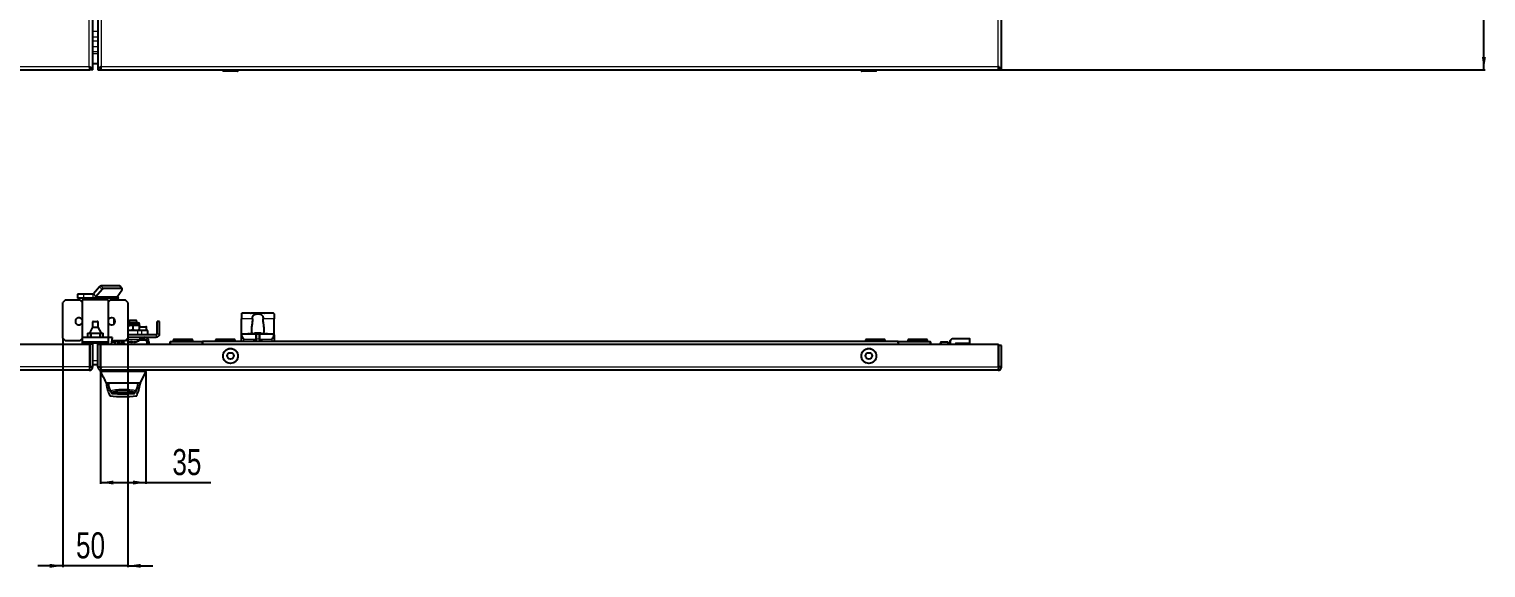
# Model space of a CAD drawing. Header units: millimetres. Extents: x -1275 to 3240, y -1281 to 1219.
# Drawn here: x 2119 to 3240, y -1281 to -867 of the extents above; entities that cross this region are included whole.
import ezdxf

# ---------------------------------------------------------------- set-up
doc = ezdxf.new("R2010")
doc.units = ezdxf.units.MM
doc.layers.add('FORMAT', color=7, linetype='Continuous')
doc.styles.add('SLDTEXTSTYLE0', font='TXT', dxfattribs={"width": 0.75})
doc.dimstyles.new('SLDDIMSTYLE0', dxfattribs={"dimtxt": 20, "dimasz": 10, "dimexe": 0, "dimexo": 0.0625, "dimgap": 5, "dimtad": 2, "dimdec": 1, "dimrnd": 1e-09, "dimzin": 12, "dimdsep": 46, "dimtxsty": 'SLDTEXTSTYLE0', "dimsah": 1, "dimcen": 0.09, "dimadec": 0, "dimazin": 3, "dimtfac": 1, "dimtofl": 0, "dimtmove": 0, "dimatfit": 3, "dimfxl": 0, "dimfrac": 2, "dimtolj": 1, "dimtzin": 12, "dimarcsym": 0})
doc.dimstyles.new('SLDDIMSTYLE1', dxfattribs={"dimtxt": 20, "dimasz": 10, "dimexe": 0, "dimexo": 0.0625, "dimgap": 5, "dimtad": 2, "dimdec": 1, "dimrnd": 1e-09, "dimzin": 12, "dimdsep": 46, "dimtxsty": 'SLDTEXTSTYLE0', "dimsah": 1, "dimcen": 0.09, "dimadec": 0, "dimazin": 3, "dimtfac": 1, "dimtmove": 0, "dimatfit": 0, "dimfxl": 0, "dimfrac": 2, "dimtolj": 1, "dimtzin": 12, "dimarcsym": 0})

# ---------------------------------------------------------------- blocks, each defined once
blk = doc.blocks.new('_D')
at = {"layer": 'FORMAT'}
for p, q in [((2865, 456.3), (3239.3, 456.3)), ((3238.3, -898.7), (3238.3, 456.3)), ((2865, -898.7), (3239.3, -898.7))]:
    blk.add_line(p, q, dxfattribs=at)
for points in [[(3238.3, 456.3), (3236.8, 446.3), (3239.9, 446.3)], [(3238.3, -898.7), (3239.9, -888.7), (3236.8, -888.7)]]:
    blk.add_solid(points, dxfattribs=at)
at = {"layer": 'FORMAT', "insert": (3212.5, -250.8), "char_height": 20, "attachment_point": 1, "rotation": 90, "style": 'SLDTEXTSTYLE0'}
blk.add_mtext('1355', dxfattribs=at)
blk = doc.blocks.new('_D_12')
at = {"layer": 'FORMAT'}
for p, q in [((2145.3, -1104.9), (2145.3, -1280.7)), ((2195.3, -1104.9), (2195.3, -1280.7)), ((2145.3, -1279.7), (2126, -1279.7)), ((2195.3, -1279.7), (2145.3, -1279.7)), ((2195.3, -1279.7), (2214.5, -1279.7))]:
    blk.add_line(p, q, dxfattribs=at)
for points in [[(2145.3, -1279.7), (2135.3, -1278.2), (2135.3, -1281.3)], [(2195.3, -1279.7), (2205.3, -1281.3), (2205.3, -1278.2)]]:
    blk.add_solid(points, dxfattribs=at)
at = {"layer": 'FORMAT', "insert": (2155.5, -1254), "char_height": 20, "attachment_point": 1, "style": 'SLDTEXTSTYLE0'}
blk.add_mtext('50', dxfattribs=at)
blk = doc.blocks.new('_D_13')
at = {"layer": 'FORMAT'}
for p, q in [((2174.3, -1130.5), (2174.3, -1216.7)), ((2209.3, -1130.5), (2209.3, -1216.7)), ((2174.3, -1215.7), (2209.3, -1215.7)), ((2209.3, -1215.7), (2259.2, -1215.7))]:
    blk.add_line(p, q, dxfattribs=at)
for points in [[(2174.3, -1215.7), (2184.3, -1217.3), (2184.3, -1214.2)], [(2209.3, -1215.7), (2199.3, -1214.2), (2199.3, -1217.3)]]:
    blk.add_solid(points, dxfattribs=at)
at = {"layer": 'FORMAT', "insert": (2229.6, -1190), "char_height": 20, "attachment_point": 1, "style": 'SLDTEXTSTYLE0'}
blk.add_mtext('35', dxfattribs=at)

msp = doc.modelspace()

# ---------------------------------------------------------------- linework, layer by layer
at = {"color": 8, "linetype": 'Continuous', "lineweight": 18}
for p, q in [((2165.68, -896.12), (2165.68, 453.68)), ((2864.68, -896.12), (2864.68, 453.68)), ((2174.88, -298.56), (2174.88, -896.12)), ((2168.28, -868.9), (2172.28, -868.9)), ((2168.28, -873.23), (2172.28, -873.23)), ((2168.28, -876.45), (2172.28, -876.45)), ((2168.28, -880.78), (2172.28, -880.78)), ((2168.28, -884.55), (2172.28, -884.55)), ((1475.88, -896.12), (2165.68, -896.12)), ((2168.28, -885.99), (2172.28, -885.99)), ((2174.88, -896.12), (2864.68, -896.12)), ((2268.53, -899.47), (2277.42, -899.47)), ((2277.42, -899.47), (2280.03, -899.47)), ((2759.53, -899.47), (2771.03, -899.47)), ((2161.56, -1074), (2161.56, -1071)), ((2168.5, -1071), (2168.5, -1074)), ((2168.87, -1070.82), (2170.71, -1072.94)), ((2187.17, -1072.94), (2170.71, -1072.94)), ((2175.47, -1067.44), (2173.63, -1065.32)), ((2176.58, -1066.74), (2174.74, -1064.61)), ((2190.72, -1066.74), (2188.88, -1064.61)), ((2172.28, -1092.38), (2168.27, -1092.38)), ((2195.28, -1094.01), (2204.28, -1094.01)), ((2209.78, -1096.58), (2204.35, -1096.58)), ((2291.19, -1089.98), (2282.78, -1089.98)), ((2307.78, -1089.98), (2299.37, -1089.98)), ((2180.28, -1108.97), (2160.28, -1108.97)), ((2166.28, -1100.88), (2166.28, -1104.38)), ((2174.28, -1100.88), (2174.28, -1104.38)), ((2182.9, -1107.48), (2185.58, -1107.48)), ((2187.58, -1107.58), (2185.58, -1107.58)), ((2187.58, -1107.48), (2188.36, -1107.48)), ((2188.78, -1109.48), (2188.78, -1107.88)), ((2192.88, -1108.63), (2189.68, -1108.63)), ((2193.78, -1106.38), (2194.47, -1106.38)), ((2204.22, -1106.18), (2193.98, -1106.18)), ((2204.31, -1105.98), (2194.18, -1105.98)), ((2202.97, -1101.98), (2202.97, -1098.98)), ((2204.1, -1106.38), (2208.28, -1106.38)), ((2204.68, -1106.18), (2204.22, -1106.18)), ((2204.78, -1105.98), (2204.31, -1105.98)), ((2206.05, -1101.98), (2206.05, -1098.98)), ((2207.98, -1105.98), (2207.98, -1103.98)), ((2209.78, -1107.88), (2209.78, -1109.48)), ((2210.22, -1107.58), (2211.58, -1107.58)), ((2210.51, -1101.98), (2210.51, -1098.98)), ((2217.18, -1101.98), (2217.18, -1103.98)), ((2217.78, -1101.38), (2219.78, -1101.38)), ((2228.08, -1107.78), (2227.78, -1107.78)), ((2228.08, -1107.48), (2228.08, -1107.78)), ((2252.48, -1107.78), (2228.08, -1107.78)), ((2228.08, -1107.78), (2228.08, -1109.48)), ((2233.87, -1107.28), (2233.87, -1107.48)), ((2252.48, -1107.48), (2252.48, -1107.78)), ((2252.48, -1109.48), (2252.48, -1107.78)), ((2252.78, -1107.78), (2252.48, -1107.78)), ((2284.28, -1105.48), (2284.28, -1107.48)), ((2284.28, -1105.48), (2293.78, -1105.48)), ((2291.89, -1101.38), (2291.89, -1101.48)), ((2293.42, -1105.99), (2293.56, -1106.47)), ((2293.78, -1105.48), (2293.78, -1101.48)), ((2293.78, -1105.48), (2294.28, -1105.48)), ((2293.78, -1105.51), (2293.78, -1105.48)), ((2293.78, -1105.51), (2294.28, -1105.51)), ((2296.28, -1105.48), (2294.28, -1105.48)), ((2296.28, -1105.48), (2296.78, -1105.48)), ((2296.28, -1105.51), (2296.78, -1105.51)), ((2296.78, -1101.48), (2296.78, -1105.48)), ((2296.78, -1105.48), (2296.78, -1105.51)), ((2296.78, -1105.48), (2306.28, -1105.48)), ((2297.01, -1106.47), (2297.14, -1105.99)), ((2306.28, -1107.48), (2306.28, -1105.48)), ((2788.08, -1107.78), (2787.78, -1107.78)), ((2788.08, -1107.78), (2788.08, -1107.48)), ((2788.08, -1107.78), (2788.08, -1109.48)), ((2812.48, -1107.78), (2788.08, -1107.78)), ((2796.91, -1107.28), (2796.91, -1107.48)), ((2812.48, -1107.48), (2812.48, -1107.78)), ((2812.48, -1109.48), (2812.48, -1107.78)), ((2812.78, -1107.78), (2812.48, -1107.78)), ((2820.88, -1107.98), (2820.88, -1109.48)), ((2829.36, -1105.18), (2827.98, -1106.56)), ((2827.98, -1106.56), (2827.98, -1109.48)), ((2842.58, -1105.18), (2829.36, -1105.18)), ((2831.58, -1109.48), (2831.58, -1109.18)), ((2831.78, -1109.18), (2831.58, -1109.18)), ((2831.98, -1109.18), (2831.78, -1109.18)), ((2831.98, -1108.98), (2831.98, -1108.78)), ((2831.98, -1108.78), (2842.58, -1108.78)), ((2831.98, -1108.98), (2831.98, -1109.18)), ((2842.58, -1109.18), (2831.98, -1109.18)), ((2831.98, -1109.18), (2831.98, -1109.48)), ((2842.58, -1105.18), (2842.58, -1104.98)), ((2842.58, -1108.78), (2842.58, -1105.18)), ((2842.78, -1105.18), (2842.58, -1105.18)), ((2842.78, -1108.78), (2842.58, -1108.78)), ((2842.58, -1108.98), (2842.58, -1108.78)), ((2842.58, -1108.98), (2842.58, -1109.18)), ((2842.78, -1109.18), (2842.58, -1109.18)), ((2842.58, -1109.48), (2842.58, -1109.18)), ((2165.98, -1126.88), (1475.58, -1126.88)), ((2166.28, -1122.12), (2165.98, -1122.12)), ((2172.28, -1122.12), (2168.28, -1122.12)), ((2174.58, -1126.88), (2864.98, -1126.88)), ((2179.78, -1130.48), (2179.78, -1129.48)), ((2203.78, -1130.48), (2203.78, -1129.48))]:
    msp.add_line(p, q, dxfattribs=at)
at = {"color": 7, "linetype": 'Continuous', "lineweight": 25}
for p, q in [((2168.28, -898.72), (2168.28, 456.28)), ((2172.28, 456.28), (2172.28, -898.72)), ((2867.28, -898.72), (2867.28, 456.28)), ((2168.28, -893.72), (2172.28, -893.72)), ((1475.58, -898.72), (2165.98, -898.72)), ((2165.98, -897), (2165.98, -898.72)), ((2168.28, -898.72), (2166.28, -898.72)), ((2172.28, -898.72), (2174.28, -898.72)), ((2174.58, -898.72), (2174.58, -897.01)), ((2174.58, -898.72), (2864.98, -898.72)), ((2268.53, -898.72), (2268.53, -899.47)), ((2277.29, -899.72), (2268.78, -899.72)), ((2279.78, -899.72), (2277.29, -899.72)), ((2280.03, -899.47), (2280.03, -898.72)), ((2759.53, -898.72), (2759.53, -899.47)), ((2770.78, -899.72), (2759.78, -899.72)), ((2771.03, -899.47), (2771.03, -898.72)), ((2864.98, -896.72), (2864.98, -898.72)), ((2867.28, -898.72), (2865.28, -898.72)), ((2147.28, -1075.38), (2145.28, -1077.38)), ((2147.28, -1075.38), (2158.53, -1075.38)), ((2156.56, -1071), (2156.56, -1074)), ((2161.56, -1071), (2156.56, -1071)), ((2161.56, -1074), (2156.56, -1074)), ((2160.28, -1077.13), (2158.53, -1075.38)), ((2180.28, -1075.38), (2160.28, -1075.38)), ((2160.28, -1075.38), (2160.28, -1104.38)), ((2168.5, -1071), (2161.56, -1071)), ((2168.5, -1074), (2161.56, -1074)), ((2185.03, -1074), (2168.5, -1074)), ((2173.63, -1065.32), (2168.87, -1070.82)), ((2175.47, -1067.44), (2170.71, -1072.94)), ((2188.88, -1064.61), (2174.74, -1064.61)), ((2190.72, -1066.74), (2176.58, -1066.74)), ((2182.03, -1075.38), (2180.28, -1077.13)), ((2180.28, -1075.38), (2180.28, -1104.38)), ((2182.03, -1075.38), (2193.28, -1075.38)), ((2187.78, -1074.3), (2184.78, -1074.3)), ((2184.78, -1075.38), (2184.78, -1074.3)), ((2187.17, -1072.94), (2190.75, -1067.82)), ((2187.78, -1075.38), (2187.78, -1074.3)), ((2191, -1066.84), (2189.17, -1064.72)), ((2195.28, -1077.38), (2193.28, -1075.38)), ((2145.28, -1104.88), (2145.28, -1077.38)), ((2195.28, -1077.38), (2195.28, -1104.88)), ((2282.78, -1086.15), (2282.78, -1089.98)), ((2289.8, -1085.59), (2284.28, -1085.59)), ((2290.69, -1085.54), (2290.17, -1085.54)), ((2299.88, -1085.48), (2290.69, -1085.48)), ((2300.4, -1085.54), (2299.88, -1085.53)), ((2306.28, -1085.59), (2300.76, -1085.59)), ((2307.78, -1086.15), (2307.78, -1089.98)), ((2168.27, -1096.38), (2165.78, -1100.88)), ((2168.27, -1092.38), (2168.27, -1096.38)), ((2168.27, -1096.38), (2172.28, -1096.38)), ((2168.77, -1091.88), (2171.78, -1091.88)), ((2172.28, -1092.38), (2172.28, -1096.38)), ((2172.28, -1096.38), (2174.78, -1100.88)), ((2184.78, -1090.63), (2184.78, -1089.99)), ((2184.78, -1090.63), (2185.23, -1090.63)), ((2184.78, -1093.77), (2184.78, -1090.63)), ((2195.31, -1092.98), (2195.28, -1092.98)), ((2195.28, -1094.98), (2196.88, -1094.98)), ((2195.31, -1092.98), (2203.25, -1092.98)), ((2196.78, -1090.98), (2196.28, -1091.48)), ((2196.28, -1091.48), (2196.28, -1092.98)), ((2202.02, -1091.48), (2196.28, -1091.48)), ((2196.78, -1090.98), (2201.57, -1090.98)), ((2199.42, -1095.43), (2196.88, -1094.98)), ((2201.88, -1094.98), (2196.88, -1094.98)), ((2199.42, -1098.53), (2199.42, -1095.43)), ((2201.57, -1090.98), (2201.78, -1090.98)), ((2202.28, -1091.48), (2201.78, -1090.98)), ((2204.35, -1095.43), (2201.88, -1094.98)), ((2204.28, -1094.98), (2201.88, -1094.98)), ((2202.28, -1091.48), (2202.02, -1091.48)), ((2202.28, -1092.98), (2202.28, -1091.48)), ((2204.28, -1094.98), (2204.28, -1094.01)), ((2204.28, -1094.98), (2204.28, -1094.98)), ((2204.34, -1095.02), (2204.28, -1094.98)), ((2204.35, -1098.53), (2204.35, -1095.43)), ((2204.35, -1095.98), (2209.18, -1095.98)), ((2204.68, -1095.98), (2204.68, -1095.43)), ((2209.78, -1098.98), (2209.78, -1096.58)), ((2217.78, -1101.38), (2217.78, -1091.98)), ((2219.78, -1091.98), (2217.78, -1091.98)), ((2219.78, -1101.38), (2219.78, -1091.98)), ((2282.78, -1101.48), (2282.78, -1089.98)), ((2290.43, -1097.27), (2290.43, -1099.85)), ((2300.13, -1099.85), (2300.13, -1097.27)), ((2307.78, -1101.48), (2307.78, -1089.98)), ((2145.28, -1104.88), (2147.28, -1106.88)), ((2158.53, -1106.88), (2147.28, -1106.88)), ((2158.53, -1106.88), (2160.28, -1105.13)), ((2180.28, -1104.38), (2160.28, -1104.38)), ((2160.28, -1104.38), (2160.28, -1107.88)), ((2180.28, -1107.88), (2160.28, -1107.88)), ((2160.28, -1107.88), (2160.28, -1108.97)), ((2160.28, -1108.97), (2160.28, -1109.48)), ((2164.28, -1100.88), (2164.28, -1104.38)), ((2164.28, -1100.88), (2165.78, -1100.88)), ((2165.78, -1100.88), (2174.78, -1100.88)), ((2166.78, -1100.88), (2166.78, -1104.38)), ((2173.78, -1100.88), (2173.78, -1104.38)), ((2174.78, -1100.88), (2176.28, -1100.88)), ((2176.28, -1104.38), (2176.28, -1100.88)), ((2180.28, -1103.98), (2182.91, -1103.98)), ((2180.28, -1104.38), (2180.28, -1107.88)), ((2180.28, -1107.88), (2180.28, -1108.97)), ((2180.28, -1108.97), (2180.28, -1109.48)), ((2183.34, -1104.42), (2182.61, -1109.48)), ((2185.58, -1107.88), (2182.84, -1107.88)), ((2183.34, -1104.42), (2182.91, -1103.98)), ((2193.28, -1106.88), (2182.99, -1106.88)), ((2185.65, -1106.88), (2185.58, -1107.58)), ((2185.58, -1109.48), (2185.58, -1107.58)), ((2187.58, -1109.48), (2187.58, -1107.58)), ((2188.28, -1107.88), (2187.58, -1107.88)), ((2188.28, -1107.88), (2188.28, -1109.48)), ((2192.88, -1108.43), (2189.68, -1108.43)), ((2189.68, -1108.43), (2189.68, -1109.48)), ((2189.68, -1109.18), (2192.88, -1109.18)), ((2192.88, -1109.48), (2192.88, -1108.43)), ((2193.28, -1106.88), (2195.28, -1104.88)), ((2202.97, -1098.98), (2195.28, -1098.98)), ((2195.28, -1101.98), (2217.18, -1101.98)), ((2195.28, -1103.98), (2217.18, -1103.98)), ((2199.42, -1098.53), (2196.88, -1098.98)), ((2197.92, -1107.83), (2197.92, -1107.88)), ((2198.22, -1107.43), (2198.22, -1107.87)), ((2198.22, -1107.88), (2198.22, -1107.43)), ((2198.39, -1107.87), (2198.22, -1107.84)), ((2198.39, -1107.42), (2198.39, -1107.87)), ((2198.43, -1107.88), (2198.43, -1107.42)), ((2199.19, -1107.8), (2199.19, -1107.88)), ((2199.22, -1107.81), (2199.22, -1107.87)), ((2199.28, -1107.85), (2199.22, -1107.87)), ((2200.13, -1107.88), (2200.13, -1107.56)), ((2200.34, -1107.88), (2200.34, -1107.84)), ((2200.63, -1107.78), (2200.63, -1107.88)), ((2200.66, -1107.77), (2200.66, -1107.87)), ((2204.35, -1098.53), (2201.88, -1098.98)), ((2206.05, -1098.98), (2202.97, -1098.98)), ((2204.28, -1098.98), (2204.28, -1098.98)), ((2208.28, -1105.88), (2204.74, -1105.88)), ((2204.78, -1105.98), (2204.78, -1103.98)), ((2210.51, -1098.98), (2206.05, -1098.98)), ((2210.28, -1109.48), (2210.28, -1107.88)), ((2210.78, -1098.98), (2210.51, -1098.98)), ((2210.78, -1101.98), (2210.78, -1098.98)), ((2211.58, -1107.58), (2211.58, -1109.48)), ((2227.78, -1109.48), (2227.78, -1107.78)), ((2228.08, -1107.48), (2252.48, -1107.48)), ((2230.78, -1105.48), (2230.28, -1105.98)), ((2230.28, -1105.98), (2230.28, -1107.48)), ((2245.28, -1105.98), (2230.28, -1105.98)), ((2230.78, -1105.48), (2244.78, -1105.48)), ((2232.64, -1107.28), (2232.64, -1107.48)), ((2236.45, -1107.28), (2236.45, -1107.48)), ((2236.45, -1107.28), (2237.24, -1107.28)), ((2237.24, -1107.28), (2237.24, -1107.48)), ((2237.24, -1107.28), (2239.12, -1107.28)), ((2238.58, -1107.28), (2238.58, -1107.26)), ((2239.12, -1107.28), (2239.12, -1107.48)), ((2239.12, -1107.28), (2240.17, -1107.28)), ((2240.17, -1107.28), (2240.17, -1107.48)), ((2240.17, -1107.28), (2241.57, -1107.28)), ((2241.74, -1107.26), (2241.74, -1107.48)), ((2241.83, -1107.28), (2241.83, -1107.48)), ((2241.83, -1107.28), (2243.18, -1107.28)), ((2243.18, -1107.28), (2243.18, -1107.48)), ((2243.18, -1107.28), (2245.17, -1107.28)), ((2245.28, -1105.98), (2244.78, -1105.48)), ((2245.17, -1107.28), (2245.17, -1107.48)), ((2245.17, -1107.28), (2248.13, -1107.28)), ((2245.28, -1107.28), (2245.28, -1105.98)), ((2248.13, -1107.28), (2248.13, -1107.48)), ((2787.78, -1107.48), (2252.78, -1107.48)), ((2252.78, -1107.48), (2252.78, -1107.78)), ((2252.78, -1107.78), (2252.78, -1108.43)), ((2252.78, -1108.43), (2252.78, -1109.48)), ((2263.28, -1105.48), (2262.78, -1105.98)), ((2262.78, -1105.98), (2262.78, -1107.48)), ((2277.78, -1105.98), (2262.78, -1105.98)), ((2263.28, -1105.48), (2277.28, -1105.48)), ((2277.78, -1105.98), (2277.28, -1105.48)), ((2277.78, -1107.48), (2277.78, -1105.98)), ((2282.78, -1102.36), (2282.78, -1101.48)), ((2282.78, -1101.48), (2296.28, -1101.48)), ((2282.78, -1107.48), (2282.78, -1102.36)), ((2287.66, -1101.38), (2287.66, -1101.48)), ((2287.8, -1101.38), (2287.8, -1101.48)), ((2287.92, -1101.38), (2287.92, -1101.48)), ((2288.73, -1101.38), (2287.92, -1101.38)), ((2288.73, -1101.38), (2288.73, -1101.48)), ((2288.88, -1101.38), (2288.88, -1101.48)), ((2289, -1101.38), (2289, -1101.48)), ((2289.34, -1101.38), (2289.34, -1101.48)), ((2289.52, -1101.38), (2289.52, -1101.48)), ((2290.05, -1101.38), (2290.05, -1101.48)), ((2290.53, -1101.38), (2290.53, -1101.48)), ((2290.7, -1101.38), (2290.7, -1101.48)), ((2291.16, -1101.38), (2291.16, -1101.48)), ((2291.3, -1101.38), (2291.3, -1101.48)), ((2291.42, -1101.38), (2291.42, -1101.48)), ((2291.73, -1101.38), (2291.73, -1101.48)), ((2293.01, -1101.38), (2291.89, -1101.38)), ((2293.01, -1101.38), (2293.01, -1101.48)), ((2293.15, -1101.38), (2293.15, -1101.48)), ((2293.34, -1101.38), (2293.34, -1101.48)), ((2293.35, -1101.38), (2293.35, -1101.48)), ((2293.94, -1101.38), (2293.35, -1101.38)), ((2293.94, -1101.38), (2293.94, -1101.48)), ((2294.84, -1101.38), (2294.27, -1101.38)), ((2294.28, -1101.48), (2296.28, -1101.48)), ((2294.28, -1105.48), (2294.28, -1101.48)), ((2294.28, -1105.48), (2294.28, -1105.51)), ((2294.56, -1101.15), (2294.53, -1100.92)), ((2294.77, -1101.15), (2294.76, -1100.85)), ((2294.84, -1101.38), (2294.84, -1101.48)), ((2294.85, -1101.38), (2294.85, -1101.48)), ((2294.85, -1101.38), (2295.03, -1101.38)), ((2295.03, -1101.38), (2295.03, -1101.48)), ((2295.03, -1101.38), (2295.03, -1101.38)), ((2295.05, -1101.38), (2295.05, -1101.48)), ((2295.2, -1101.38), (2295.2, -1101.48)), ((2296, -1101.38), (2295.2, -1101.38)), ((2296, -1101.38), (2296, -1101.48)), ((2296.14, -1101.38), (2296.14, -1101.48)), ((2296.23, -1100.88), (2296.23, -1100.85)), ((2296.26, -1101.38), (2296.26, -1101.48)), ((2296.26, -1101.41), (2296.55, -1101.41)), ((2296.28, -1101.48), (2296.28, -1105.48)), ((2296.28, -1105.51), (2296.28, -1105.48)), ((2296.69, -1101.38), (2296.69, -1101.48)), ((2296.78, -1100.97), (2296.79, -1100.92)), ((2296.78, -1101.48), (2307.78, -1101.48)), ((2296.82, -1101.38), (2296.82, -1101.48)), ((2297.18, -1101.38), (2297.18, -1101.48)), ((2297.44, -1101.38), (2297.44, -1101.48)), ((2297.56, -1101.38), (2297.56, -1101.48)), ((2297.7, -1101.38), (2297.7, -1101.48)), ((2297.82, -1101.38), (2297.82, -1101.48)), ((2298.25, -1101.38), (2298.25, -1101.48)), ((2298.28, -1101.38), (2298.25, -1101.38)), ((2298.29, -1101.38), (2298.29, -1101.48)), ((2298.32, -1101.38), (2298.32, -1101.48)), ((2298.49, -1101.38), (2298.49, -1101.48)), ((2298.84, -1101.38), (2298.84, -1101.48)), ((2299.33, -1101.38), (2299.33, -1101.48)), ((2299.52, -1101.38), (2299.52, -1101.48)), ((2299.87, -1101.38), (2299.87, -1101.48)), ((2300.02, -1101.38), (2300.02, -1101.48)), ((2301.08, -1101.38), (2300.02, -1101.38)), ((2301.08, -1101.38), (2301.08, -1101.48)), ((2301.39, -1101.38), (2301.39, -1101.48)), ((2301.56, -1101.38), (2301.56, -1101.48)), ((2301.93, -1101.38), (2301.93, -1101.48)), ((2302.69, -1101.38), (2301.93, -1101.38)), ((2302.69, -1101.38), (2302.69, -1101.48)), ((2307.78, -1102.36), (2307.78, -1101.48)), ((2307.78, -1102.36), (2307.78, -1107.48)), ((2763.28, -1105.48), (2762.78, -1105.98)), ((2762.78, -1105.98), (2762.78, -1107.48)), ((2777.78, -1105.98), (2762.78, -1105.98)), ((2763.28, -1105.48), (2777.28, -1105.48)), ((2777.78, -1105.98), (2777.28, -1105.48)), ((2777.78, -1107.48), (2777.78, -1105.98)), ((2787.78, -1107.48), (2787.78, -1107.78)), ((2787.78, -1108.43), (2787.78, -1107.78)), ((2787.78, -1108.43), (2787.78, -1109.48)), ((2788.08, -1107.48), (2812.48, -1107.48)), ((2792.43, -1107.28), (2792.43, -1107.48)), ((2792.43, -1107.28), (2792.78, -1107.28)), ((2792.78, -1107.28), (2792.78, -1107.48)), ((2792.78, -1107.28), (2793.03, -1107.28)), ((2793.03, -1107.28), (2793.03, -1107.48)), ((2793.03, -1107.28), (2793.14, -1107.28)), ((2793.14, -1107.28), (2793.14, -1107.48)), ((2794.17, -1107.28), (2794.17, -1107.48)), ((2794.17, -1107.28), (2794.82, -1107.28)), ((2794.84, -1107.28), (2794.84, -1107.48)), ((2794.84, -1107.28), (2795.18, -1107.28)), ((2795.18, -1107.28), (2795.18, -1107.48)), ((2795.78, -1105.48), (2795.28, -1105.98)), ((2795.28, -1105.98), (2795.28, -1107.28)), ((2810.28, -1105.98), (2795.28, -1105.98)), ((2795.78, -1105.48), (2809.78, -1105.48)), ((2798.49, -1107.48), (2798.49, -1107.26)), ((2798.63, -1107.28), (2799.41, -1107.28)), ((2799.41, -1107.28), (2799.41, -1107.48)), ((2799.41, -1107.28), (2800.2, -1107.28)), ((2800.2, -1107.28), (2800.2, -1107.48)), ((2800.2, -1107.28), (2800.69, -1107.28)), ((2800.69, -1107.28), (2800.69, -1107.48)), ((2800.69, -1107.28), (2802.08, -1107.28)), ((2801.72, -1107.26), (2801.72, -1107.28)), ((2802.08, -1107.28), (2802.08, -1107.48)), ((2802.08, -1107.28), (2803.13, -1107.28)), ((2803.13, -1107.28), (2803.13, -1107.48)), ((2804.17, -1107.28), (2804.17, -1107.48)), ((2804.17, -1107.28), (2806.14, -1107.28)), ((2806.14, -1107.28), (2806.14, -1107.48)), ((2806.14, -1107.28), (2808.13, -1107.28)), ((2808.13, -1107.28), (2808.13, -1107.48)), ((2810.28, -1105.98), (2809.78, -1105.48)), ((2810.28, -1107.48), (2810.28, -1105.98)), ((2812.78, -1107.78), (2812.78, -1109.48)), ((2820.28, -1109.48), (2820.28, -1108.58)), ((2826.28, -1107.98), (2820.88, -1107.98)), ((2826.28, -1109.48), (2826.28, -1107.98)), ((2827.78, -1106.48), (2829.28, -1104.98)), ((2827.98, -1106.56), (2827.78, -1106.48)), ((2827.78, -1109.48), (2827.78, -1106.48)), ((2829.36, -1105.18), (2829.28, -1104.98)), ((2829.28, -1104.98), (2842.58, -1104.98)), ((2831.78, -1109.18), (2831.78, -1109.48)), ((2842.58, -1108.98), (2831.98, -1108.98)), ((2842.78, -1105.18), (2842.78, -1108.78)), ((2842.78, -1109.18), (2842.78, -1108.78)), ((2842.78, -1109.18), (2842.78, -1109.48)), ((1475.58, -1109.48), (2165.98, -1109.48)), ((2165.98, -1126.88), (2165.98, -1109.48)), ((2168.28, -1109.48), (2166.28, -1109.48)), ((2166.28, -1126.88), (2166.28, -1109.48)), ((2168.28, -1126.88), (2168.28, -1109.48)), ((2172.28, -1109.48), (2174.28, -1109.48)), ((2172.28, -1126.88), (2172.28, -1109.48)), ((2174.28, -1126.88), (2174.28, -1109.48)), ((2174.58, -1126.88), (2174.58, -1109.48)), ((2174.58, -1109.48), (2864.98, -1109.48)), ((2864.98, -1126.88), (2864.98, -1109.48)), ((2867.28, -1110.48), (2865.28, -1110.48)), ((2865.28, -1126.88), (2865.28, -1110.48)), ((2867.28, -1126.88), (2867.28, -1110.48)), ((2165.68, -1129.48), (1475.88, -1129.48)), ((2166.28, -1125.38), (2165.98, -1125.38)), ((2168.28, -1126.88), (2166.28, -1126.88)), ((2166.28, -1127.06), (2166.28, -1127.48)), ((2172.28, -1125.38), (2168.28, -1125.38)), ((2172.28, -1126.88), (2174.28, -1126.88)), ((2174.28, -1127.48), (2174.28, -1126.88)), ((2174.28, -1130.48), (2174.28, -1129.48)), ((2174.88, -1129.48), (2174.28, -1129.48)), ((2864.68, -1129.48), (2174.88, -1129.48)), ((2203.78, -1130.48), (2179.78, -1130.48)), ((2204.78, -1139.48), (2209.31, -1130.43)), ((2209.28, -1130.48), (2209.28, -1129.48)), ((2867.28, -1126.88), (2865.28, -1126.88)), ((2181.18, -1139.48), (2178.78, -1139.48)), ((2178.82, -1139.48), (2178.82, -1139.69)), ((2202.38, -1139.48), (2181.18, -1139.48)), ((2204.78, -1139.48), (2202.38, -1139.48)), ((2204.74, -1139.69), (2204.74, -1139.48)), ((2185.95, -1146.46), (2186.1, -1146.47)), ((2185.95, -1146.47), (2197.54, -1146.47))]:
    msp.add_line(p, q, dxfattribs=at)
at = {"color": 7, "linetype": 'Continuous', "lineweight": 25, "flags": 128}
for points in [[(2190.75, -1067.82), (2190.89, -1067.6), (2190.99, -1067.39), (2191.05, -1067.2), (2191.07, -1067.04), (2191.05, -1066.91), (2190.98, -1066.81), (2190.87, -1066.76), (2190.72, -1066.74)], [(2200.63, -1107.83), (2200.62, -1107.83), (2200.34, -1107.88)], [(2865.28, -1115.98), (2865.14, -1115.73), (2864.98, -1115.46)], [(2864.98, -1124.5), (2865.14, -1124.23), (2865.28, -1123.98)], [(2182.66, -1146.91), (2182.3, -1146.02), (2182.2, -1145.74)], [(2201.47, -1145.42), (2201.25, -1146.02), (2200.9, -1146.91)]]:
    msp.add_lwpolyline(points, dxfattribs=at)
at = {"color": 8, "linetype": 'Continuous', "lineweight": 18, "flags": 128}
for points in [[(2864.98, -1116.06), (2865.27, -1116.65), (2865.28, -1116.67)], [(2865.28, -1123.3), (2865.27, -1123.32), (2864.98, -1123.91)]]:
    msp.add_lwpolyline(points, dxfattribs=at)
at = {"color": 7, "linetype": 'Continuous', "lineweight": 25}
for centre, radius in [((2274.28, -1118.48), 5.75), ((2274.28, -1118.48), 2.5), ((2765.28, -1118.48), 5.75), ((2765.28, -1118.48), 2.5)]:
    msp.add_circle(centre, radius, dxfattribs=at)
at = {"color": 8, "linetype": 'Continuous', "lineweight": 18}
for centre in [(2274.28, -1118.48), (2765.28, -1118.48)]:
    msp.add_circle(centre, 5.5, dxfattribs=at)
at = {"color": 7, "linetype": 'Continuous', "lineweight": 25}
for centre, radius, start, end in [((2268.78, -899.47), 0.25, 180, 270), ((2279.78, -899.47), 0.25, 270, 0), ((2759.78, -899.47), 0.25, 180, 270), ((2770.78, -899.47), 0.25, 270, 0), ((2168.49, -1070.51), 0.488, 270.87936, 320.24354), ((2168.46, -1071.07), 2.93, 270.87936, 320.24354), ((2175.16, -1066.5), 1.93, 102.48392, 142.40224), ((2177, -1068.62), 1.93, 102.48392, 142.40224), ((2188.92, -1064.96), 0.349, 43.92833, 95.92878), ((2157.78, -1091.88), 2.75, 24.61998, 335.38002), ((2168.77, -1092.38), 0.5, 90, 180), ((2171.78, -1092.38), 0.5, 0, 90), ((2182.78, -1091.88), 2.75, 204.61998, 155.38002), ((2203.25, -1094.01), 1.03, 0, 90), ((2209.18, -1096.58), 0.6, 0, 90), ((2189.18, -1107.58), 1.6, 154.05552, 180), ((2199.28, -1098.98), 9, 233.1301, 260.06184), ((2199.4, -1099.26), 8.7, 247.04384, 262.19579), ((2198.99, -1101.19), 6.77, 243.84337, 260.92447), ((2198.03, -1100.36), 7.07, 264.24699, 275.75301), ((2199.05, -1105.22), 2.78, 231.39719, 252.55931), ((2198.61, -1103.09), 4.83, 261.51445, 261.84337), ((2198.43, -1107.72), 0.261, 216.15143, 217.25209), ((2199.36, -1099.04), 8.89, 263.76729, 264.01043), ((2199.95, -1105.01), 2.97, 239.17887, 255.2323), ((2200.12, -1106.27), 1.79, 219.07445, 243.97081), ((2198.55, -1103.66), 4.26, 278.69652, 279.04651), ((2200.01, -1103.66), 4.26, 260.95349, 261.30348), ((2198.53, -1104.8), 3.19, 285.22643, 309.29893), ((2199.12, -1106.74), 1.52, 311.59883, 339.64636), ((2199.2, -1099.04), 8.89, 275.98957, 276.23271), ((2199, -1100.88), 7.09, 279.44276, 293.2387), ((2199.95, -1103.09), 4.83, 278.15663, 278.48555), ((2199.43, -1099.83), 8.14, 278.72305, 291.64085), ((2199.28, -1098.98), 9, 279.93816, 306.8699), ((2202.11, -1106.03), 1.4, 257.05409, 282.94591), ((2204.53, -1105.98), 0.25, 306.8699, 0), ((2207.98, -1107.58), 3.6, 0, 90), ((2217.18, -1101.38), 0.6, 270, 0), ((2217.18, -1101.38), 2.6, 270, 0), ((2228.08, -1107.78), 0.3, 90, 180), ((2252.48, -1107.78), 0.3, 0, 90), ((2295.28, -1112.48), 6.25, 106.01339, 126.8699), ((2295.28, -1108.78), 8, 100.36105, 108.44483), ((2293.28, -1105.51), 1, 286.01339, 0), ((2294.52, -1104.63), 3.79, 92.89181, 101.41741), ((2295.4, -1103.1), 2.34, 111.72177, 124.60369), ((2294.6, -1108.42), 7.26, 85.75775, 94.24225), ((2294.24, -1101.45), 0.598, 60.52387, 80.98963), ((2295.03, -1108.41), 7.56, 92.05637, 94.65982), ((2294.55, -1105.2), 4.35, 79.33098, 87.2142), ((2298.53, -1101.91), 3.47, 163.53436, 167.76578), ((2296.01, -1105.2), 4.35, 92.7858, 100.66902), ((2295.53, -1108.39), 7.54, 81.91714, 87.9462), ((2296.31, -1101.38), 0.529, 98.37942, 107.95469), ((2296.04, -1104.63), 3.79, 78.58259, 87.10819), ((2297.28, -1105.51), 1, 180, 253.98661), ((2295.21, -1107.2), 6.42, 69.70137, 77.56561), ((2295.28, -1108.78), 8, 70.17456, 79.63895), ((2295.28, -1108.74), 7.96, 71.95242, 79.10923), ((2295.28, -1112.48), 6.25, 53.1301, 73.98661), ((2297.59, -1101.78), 0.629, 75.56061, 104.43939), ((2788.08, -1107.78), 0.3, 90, 180), ((2812.48, -1107.78), 0.3, 0, 90), ((2820.88, -1108.58), 0.6, 90, 180), ((2831.98, -1109.18), 0.2, 90, 180), ((2842.58, -1105.18), 0.2, 0, 90), ((2842.58, -1108.78), 0.2, 270, 0), ((2857.78, -1119.98), 7.5, 343.7398, 16.2602), ((2170.84, -1139.69), 7.98, 358.26695, 359.99994), ((2205.67, -1137.13), 27, 185.96099, 206.16954), ((2191.78, -1139.48), 11.4, 180, 210.87421), ((2191.78, -1139.48), 11.4, 329.05608, 0), ((2177.89, -1137.13), 27, 333.83046, 354.03918), ((2212.72, -1139.69), 7.98, 180, 181.7325), ((2191.78, -1067.69), 82, 262.75342, 277.24658), ((2183.12, -1146.72), 0.5, 203.04365, 263.74905), ((2191.78, -1067.69), 80, 263.74905, 276.25095), ((2200.44, -1146.72), 0.5, 276.25095, 336.95635)]:
    msp.add_arc(centre, radius, start, end, dxfattribs=at)
at = {"color": 8, "linetype": 'Continuous', "lineweight": 18}
for centre, radius, start, end in [((2295.28, -1112.48), 6.75, 106.01339, 132.20545), ((2293.28, -1105.51), 0.5, 286.01339, 0), ((2297.28, -1105.51), 0.5, 180, 253.98661), ((2295.28, -1112.48), 6.75, 47.79455, 73.98661), ((2831.98, -1109.18), 0.4, 90, 180)]:
    msp.add_arc(centre, radius, start, end, dxfattribs=at)
at = {"color": 7, "linetype": 'Continuous', "lineweight": 25}
for points, knots in [([(2166.28, -898.72), (2166.25, -898.34), (2166.21, -897.72), (2165.94, -896.85), (2165.77, -896.36), (2165.68, -896.12)], [0, 0, 0, 0, 0.4375, 0.7156903, 1, 1, 1, 1]), ([(2168.28, -898.72), (2168.25, -898.53), (2168.19, -898.13), (2167.65, -897.5), (2166.78, -896.82), (2166.06, -896.36), (2165.68, -896.12)], [0, 0, 0, 0, 0.2135062, 0.4683221, 0.7232409, 1, 1, 1, 1]), ([(2174.88, -896.12), (2174.59, -896.3), (2173.96, -896.7), (2173.1, -897.33), (2172.42, -898.01), (2172.33, -898.48), (2172.28, -898.72)], [0, 0, 0, 0, 0.2113527, 0.4661677, 0.7210903, 1, 1, 1, 1]), ([(2174.88, -896.12), (2174.74, -896.5), (2174.52, -897.12), (2174.31, -897.98), (2174.29, -898.47), (2174.28, -898.72)], [0, 0, 0, 0, 0.4375, 0.7156903, 1, 1, 1, 1]), ([(2187.41, -1072.86), (2187.45, -1072.92), (2187.74, -1073.33), (2187.76, -1073.85), (2187.78, -1074.3)], [0, 0, 0, 0, 0.1403401, 1, 1, 1, 1]), ([(2284.28, -1085.59), (2284.11, -1085.59), (2283.78, -1085.6), (2283.33, -1085.66), (2282.99, -1085.78), (2282.81, -1085.95), (2282.79, -1086.09), (2282.78, -1086.15)], [0, 0, 0, 0, 0.2129003, 0.4257071, 0.6406126, 0.8533821, 1, 1, 1, 1]), ([(2289.8, -1085.59), (2289.9, -1085.57), (2290.03, -1085.56), (2290.14, -1085.54), (2290.17, -1085.54)], [0, 0, 0, 0, 0.7894027, 1, 1, 1, 1]), ([(2291.19, -1089.98), (2291.21, -1089.57), (2291.25, -1088.74), (2291.61, -1087.64), (2292.26, -1086.84), (2293.19, -1086.35), (2294.34, -1086.1), (2295.67, -1086.06), (2297.01, -1086.23), (2298.14, -1086.7), (2298.87, -1087.5), (2299.25, -1088.53), (2299.37, -1089.39), (2299.37, -1089.88), (2299.37, -1089.98)], [0, 0, 0, 0, 0.0885051, 0.1771377, 0.2628581, 0.3446937, 0.4304853, 0.5251934, 0.6256454, 0.7239113, 0.8124944, 0.894483, 0.9789968, 1, 1, 1, 1]), ([(2300.4, -1085.54), (2300.41, -1085.54), (2300.52, -1085.56), (2300.65, -1085.57), (2300.76, -1085.59)], [0, 0, 0, 0, 0.1619735, 1, 1, 1, 1]), ([(2307.78, -1086.15), (2307.77, -1086.07), (2307.74, -1085.91), (2307.5, -1085.74), (2307.14, -1085.64), (2306.71, -1085.59), (2306.41, -1085.59), (2306.28, -1085.59)], [0, 0, 0, 0, 0.2056827, 0.4113459, 0.6186494, 0.8323389, 1, 1, 1, 1]), ([(2196.88, -1094.98), (2196.82, -1094.98), (2196.28, -1094.98), (2195.75, -1095.13), (2195.28, -1095.25)], [0, 0, 0, 0, 0.1108998, 1, 1, 1, 1]), ([(2201.88, -1094.98), (2201.82, -1094.98), (2200.99, -1094.99), (2200.18, -1095.22), (2199.42, -1095.43)], [0, 0, 0, 0, 0.07020058, 1, 1, 1, 1]), ([(2204.28, -1094.98), (2204.28, -1094.99), (2204.31, -1095.01), (2204.33, -1095.25), (2204.35, -1095.43)], [0, 0, 0, 0, 0.2686336, 1, 1, 1, 1]), ([(2204.68, -1095.43), (2204.64, -1095.36), (2204.53, -1095.16), (2204.42, -1095.11), (2204.34, -1095.08)], [0, 0, 0, 0, 0.3559578, 1, 1, 1, 1]), ([(2291.19, -1089.98), (2291.14, -1090.98), (2291.03, -1093.12), (2290.51, -1095.56), (2290.45, -1096.87), (2290.43, -1097.27)], [0, 0, 0, 0, 0.3788234, 0.8122279, 1, 1, 1, 1]), ([(2300.13, -1097.27), (2300.05, -1096.36), (2299.87, -1094.5), (2299.41, -1091.9), (2299.38, -1090.37), (2299.37, -1089.98)], [0, 0, 0, 0, 0.4176682, 0.852903, 1, 1, 1, 1]), ([(2188.28, -1107.88), (2188.3, -1107.61), (2188.32, -1107.24), (2188.53, -1106.96), (2188.59, -1106.88)], [0, 0, 0, 0, 0.7344216, 1, 1, 1, 1]), ([(2196.88, -1098.98), (2196.82, -1098.98), (2196.28, -1098.98), (2195.75, -1098.84), (2195.28, -1098.71)], [0, 0, 0, 0, 0.1108998, 1, 1, 1, 1]), ([(2201.88, -1098.98), (2201.82, -1098.98), (2200.99, -1098.97), (2200.18, -1098.75), (2199.42, -1098.53)], [0, 0, 0, 0, 0.0702006, 1, 1, 1, 1]), ([(2204.28, -1098.98), (2204.28, -1098.97), (2204.31, -1098.95), (2204.33, -1098.71), (2204.35, -1098.53)], [0, 0, 0, 0, 0.2686336, 1, 1, 1, 1]), ([(2232.64, -1107.28), (2232.82, -1107.28), (2233.16, -1107.28), (2233.65, -1107.28), (2233.87, -1107.28)], [0, 0, 0, 0, 0.5367999, 1, 1, 1, 1]), ([(2233.87, -1107.28), (2234.25, -1107.28), (2234.94, -1107.28), (2235.8, -1107.28), (2236.25, -1107.28), (2236.27, -1107.28)], [0, 0, 0, 0, 0.5224374, 0.9756494, 1, 1, 1, 1]), ([(2282.78, -1102.36), (2282.8, -1102.53), (2282.86, -1102.95), (2283.33, -1103.9), (2283.86, -1104.79), (2284.21, -1105.36), (2284.28, -1105.48), (2284.28, -1105.48)], [0, 0, 0, 0, 0.1941403, 0.4852754, 0.8987792, 0.9967692, 1, 1, 1, 1]), ([(2287.8, -1101.38), (2287.78, -1101.38), (2287.74, -1101.38), (2287.69, -1101.38), (2287.66, -1101.38), (2287.66, -1101.38), (2287.66, -1101.38)], [0, 0, 0, 0, 0.2808356, 0.55925, 0.7791823, 1, 1, 1, 1]), ([(2287.92, -1101.38), (2287.92, -1101.38), (2287.92, -1101.38), (2287.89, -1101.38), (2287.85, -1101.38), (2287.82, -1101.38), (2287.8, -1101.38)], [0, 0, 0, 0, 0.2808879, 0.5594825, 0.7792702, 1, 1, 1, 1]), ([(2288.88, -1101.38), (2288.87, -1101.38), (2288.83, -1101.38), (2288.78, -1101.38), (2288.75, -1101.38), (2288.73, -1101.38)], [0, 0, 0, 0, 0.2806376, 0.5608768, 1, 1, 1, 1]), ([(2289, -1101.38), (2289, -1101.38), (2289, -1101.38), (2288.97, -1101.38), (2288.93, -1101.38), (2288.9, -1101.38), (2288.88, -1101.38)], [0, 0, 0, 0, 0.280941, 0.5591137, 0.7790892, 1, 1, 1, 1]), ([(2289.52, -1101.38), (2289.46, -1101.38), (2289.35, -1101.38), (2289.34, -1101.38), (2289.34, -1101.38)], [0, 0, 0, 0, 0.5593117, 1, 1, 1, 1]), ([(2290.05, -1101.38), (2290, -1101.38), (2289.88, -1101.38), (2289.68, -1101.38), (2289.58, -1101.38), (2289.52, -1101.38)], [0, 0, 0, 0, 0.280496, 0.560765, 1, 1, 1, 1]), ([(2290.53, -1101.38), (2290.46, -1101.38), (2290.34, -1101.38), (2290.14, -1101.38), (2290.05, -1101.38)], [0, 0, 0, 0, 0.560137, 1, 1, 1, 1]), ([(2290.43, -1099.85), (2290.47, -1100.12), (2290.56, -1100.67), (2291.35, -1101.12), (2292.34, -1101.33), (2293.12, -1101.37), (2293.4, -1101.38)], [0, 0, 0, 0, 0.28915725, 0.57941109, 0.84753259, 1, 1, 1, 1]), ([(2290.7, -1101.38), (2290.7, -1101.38), (2290.68, -1101.38), (2290.58, -1101.38), (2290.53, -1101.38)], [0, 0, 0, 0, 0.5599138, 1, 1, 1, 1]), ([(2291.3, -1101.38), (2291.28, -1101.38), (2291.24, -1101.38), (2291.19, -1101.38), (2291.16, -1101.38), (2291.16, -1101.38), (2291.16, -1101.38)], [0, 0, 0, 0, 0.28076525, 0.5591779, 0.77917491, 1, 1, 1, 1]), ([(2291.42, -1101.38), (2291.42, -1101.38), (2291.42, -1101.38), (2291.39, -1101.38), (2291.35, -1101.38), (2291.32, -1101.38), (2291.3, -1101.38)], [0, 0, 0, 0, 0.280828, 0.5594169, 0.7793931, 1, 1, 1, 1]), ([(2291.89, -1101.38), (2291.87, -1101.38), (2291.83, -1101.38), (2291.77, -1101.38), (2291.74, -1101.38), (2291.74, -1101.38), (2291.73, -1101.38)], [0, 0, 0, 0, 0.28095142, 0.55996691, 0.77943144, 1, 1, 1, 1]), ([(2293.15, -1101.38), (2293.15, -1101.38), (2293.14, -1101.38), (2293.11, -1101.38), (2293.06, -1101.38), (2293.03, -1101.38), (2293.01, -1101.38)], [0, 0, 0, 0, 0.2807125, 0.5587014, 0.7790455, 1, 1, 1, 1]), ([(2293.35, -1101.38), (2293.35, -1101.38), (2293.34, -1101.38), (2293.34, -1101.38), (2293.34, -1101.38)], [0, 0, 0, 0, 0.5600811, 1, 1, 1, 1]), ([(2293.78, -1101.48), (2293.78, -1101.48), (2293.79, -1101.48), (2293.79, -1101.48), (2293.8, -1101.48), (2293.84, -1101.48), (2293.96, -1101.48), (2294.18, -1101.48), (2294.25, -1101.48), (2294.28, -1101.48)], [0, 0, 0, 0, 0.0016702, 0.0038887, 0.0095313, 0.0343611, 0.1327508, 0.5262135, 1, 1, 1, 1]), ([(2294.12, -1101.38), (2294.1, -1101.38), (2294.05, -1101.38), (2293.98, -1101.38), (2293.96, -1101.38), (2293.94, -1101.38)], [0, 0, 0, 0, 0.2812256, 0.5615217, 1, 1, 1, 1]), ([(2294.85, -1101.38), (2294.85, -1101.38), (2294.85, -1101.38), (2294.84, -1101.38), (2294.84, -1101.38)], [0, 0, 0, 0, 0.5595043, 1, 1, 1, 1]), ([(2295.2, -1101.38), (2295.18, -1101.38), (2295.14, -1101.38), (2295.08, -1101.38), (2295.05, -1101.38), (2295.05, -1101.38), (2295.05, -1101.38)], [0, 0, 0, 0, 0.2808549, 0.5597179, 0.7795181, 1, 1, 1, 1]), ([(2296.14, -1101.38), (2296.12, -1101.38), (2296.08, -1101.38), (2296.03, -1101.38), (2296, -1101.38), (2296, -1101.38), (2296, -1101.38)], [0, 0, 0, 0, 0.2808126, 0.5590988, 0.7791702, 1, 1, 1, 1]), ([(2296.26, -1101.38), (2296.26, -1101.38), (2296.26, -1101.38), (2296.23, -1101.38), (2296.19, -1101.38), (2296.16, -1101.38), (2296.14, -1101.38)], [0, 0, 0, 0, 0.28091242, 0.55940465, 0.77910833, 1, 1, 1, 1]), ([(2296.28, -1101.48), (2296.32, -1101.48), (2296.4, -1101.48), (2296.66, -1101.48), (2296.78, -1101.48), (2296.78, -1101.48)], [0, 0, 0, 0, 0.4754612, 0.9940565, 1, 1, 1, 1]), ([(2296.69, -1101.38), (2296.67, -1101.38), (2296.63, -1101.38), (2296.58, -1101.38), (2296.55, -1101.38), (2296.55, -1101.38), (2296.55, -1101.38)], [0, 0, 0, 0, 0.28088848, 0.55902285, 0.77915511, 1, 1, 1, 1]), ([(2296.82, -1101.38), (2296.81, -1101.38), (2296.81, -1101.38), (2296.79, -1101.38), (2296.74, -1101.38), (2296.71, -1101.38), (2296.69, -1101.38)], [0, 0, 0, 0, 0.28090024, 0.55949828, 0.77914832, 1, 1, 1, 1]), ([(2297.18, -1101.38), (2297.13, -1101.38), (2297.02, -1101.38), (2296.89, -1101.38), (2296.82, -1101.38), (2296.82, -1101.38), (2296.82, -1101.38)], [0, 0, 0, 0, 0.2809352, 0.5594866, 0.7792447, 1, 1, 1, 1]), ([(2297.44, -1101.38), (2297.4, -1101.38), (2297.32, -1101.38), (2297.23, -1101.38), (2297.18, -1101.38)], [0, 0, 0, 0, 0.5594415, 1, 1, 1, 1]), ([(2297.29, -1101.38), (2297.72, -1101.35), (2298.63, -1101.28), (2299.57, -1100.97), (2300.06, -1100.48), (2300.11, -1100.04), (2300.13, -1099.85)], [0, 0, 0, 0, 0.2559209, 0.5306766, 0.7999734, 1, 1, 1, 1]), ([(2297.56, -1101.38), (2297.55, -1101.38), (2297.55, -1101.38), (2297.47, -1101.38), (2297.44, -1101.38)], [0, 0, 0, 0, 0.5603128, 1, 1, 1, 1]), ([(2297.7, -1101.38), (2297.68, -1101.38), (2297.64, -1101.38), (2297.59, -1101.38), (2297.56, -1101.38), (2297.56, -1101.38), (2297.56, -1101.38)], [0, 0, 0, 0, 0.28091032, 0.559174, 0.77916633, 1, 1, 1, 1]), ([(2297.82, -1101.38), (2297.82, -1101.38), (2297.82, -1101.38), (2297.79, -1101.38), (2297.75, -1101.38), (2297.72, -1101.38), (2297.7, -1101.38)], [0, 0, 0, 0, 0.2808487, 0.55949, 0.7791576, 1, 1, 1, 1]), ([(2298.32, -1101.38), (2298.31, -1101.38), (2298.29, -1101.38), (2298.29, -1101.38), (2298.29, -1101.38)], [0, 0, 0, 0, 0.560691, 1, 1, 1, 1]), ([(2298.49, -1101.38), (2298.45, -1101.38), (2298.39, -1101.38), (2298.34, -1101.38), (2298.32, -1101.38)], [0, 0, 0, 0, 0.5595417, 1, 1, 1, 1]), ([(2298.84, -1101.38), (2298.77, -1101.38), (2298.64, -1101.38), (2298.54, -1101.38), (2298.49, -1101.38)], [0, 0, 0, 0, 0.5605138, 1, 1, 1, 1]), ([(2299.33, -1101.38), (2299.25, -1101.38), (2299.12, -1101.38), (2298.92, -1101.38), (2298.84, -1101.38)], [0, 0, 0, 0, 0.55921708, 1, 1, 1, 1]), ([(2299.52, -1101.38), (2299.52, -1101.38), (2299.51, -1101.38), (2299.38, -1101.38), (2299.33, -1101.38)], [0, 0, 0, 0, 0.5603404, 1, 1, 1, 1]), ([(2300.02, -1101.38), (2300, -1101.38), (2299.95, -1101.38), (2299.9, -1101.38), (2299.87, -1101.38), (2299.87, -1101.38), (2299.87, -1101.38)], [0, 0, 0, 0, 0.2808719, 0.5597012, 0.7793822, 1, 1, 1, 1]), ([(2301.56, -1101.38), (2301.51, -1101.38), (2301.41, -1101.38), (2301.4, -1101.38), (2301.39, -1101.38)], [0, 0, 0, 0, 0.5589475, 1, 1, 1, 1]), ([(2301.93, -1101.38), (2301.86, -1101.38), (2301.72, -1101.38), (2301.61, -1101.38), (2301.56, -1101.38)], [0, 0, 0, 0, 0.5597473, 1, 1, 1, 1]), ([(2306.28, -1105.48), (2306.28, -1105.48), (2306.35, -1105.36), (2306.7, -1104.79), (2307.23, -1103.9), (2307.7, -1102.95), (2307.76, -1102.53), (2307.78, -1102.36)], [0, 0, 0, 0, 0.0032308, 0.1012208, 0.5147246, 0.8058597, 1, 1, 1, 1]), ([(2793.14, -1107.28), (2793.28, -1107.28), (2793.55, -1107.28), (2793.97, -1107.28), (2794.17, -1107.28)], [0, 0, 0, 0, 0.5476433, 1, 1, 1, 1]), ([(2795.18, -1107.28), (2795.51, -1107.28), (2796.14, -1107.28), (2796.67, -1107.28), (2796.91, -1107.28)], [0, 0, 0, 0, 0.5367999, 1, 1, 1, 1]), ([(2796.91, -1107.28), (2797.23, -1107.28), (2797.84, -1107.28), (2798.41, -1107.28), (2798.44, -1107.28), (2798.45, -1107.28)], [0, 0, 0, 0, 0.4156784, 0.7762775, 1, 1, 1, 1]), ([(2803.3, -1107.28), (2803.34, -1107.28), (2803.63, -1107.28), (2803.92, -1107.28), (2804.17, -1107.28)], [0, 0, 0, 0, 0.1394984, 1, 1, 1, 1]), ([(2165.94, -1127.37), (2166, -1127.35), (2166.21, -1127.29), (2166.25, -1127.05), (2166.28, -1126.88)], [0, 0, 0, 0, 0.27543632, 1, 1, 1, 1]), ([(2172.28, -1126.88), (2172.31, -1127.17), (2172.37, -1127.81), (2172.9, -1128.67), (2173.78, -1129.34), (2174.5, -1129.43), (2174.88, -1129.48)], [0, 0, 0, 0, 0.2135062, 0.4683221, 0.7232409, 1, 1, 1, 1]), ([(2174.25, -1130.43), (2174.64, -1131.2), (2175.44, -1132.81), (2176.57, -1135.05), (2177.7, -1137.33), (2178.41, -1138.74), (2178.78, -1139.48)], [0, 0, 0, 0, 0.2163272, 0.4539552, 0.7147448, 1, 1, 1, 1]), ([(2174.28, -1126.88), (2174.31, -1127.02), (2174.35, -1127.24), (2174.61, -1127.45), (2174.79, -1127.47), (2174.88, -1127.48)], [0, 0, 0, 0, 0.43750004, 0.71569026, 1, 1, 1, 1]), ([(2179.78, -1130.48), (2179.16, -1130.48), (2177.92, -1130.48), (2176.28, -1130.48), (2175.03, -1130.48), (2174.37, -1130.48), (2174.31, -1130.48), (2174.28, -1130.48)], [0, 0, 0, 0, 0.2146939, 0.4293877, 0.6440816, 0.8587754, 1, 1, 1, 1]), ([(2209.28, -1130.48), (2209.22, -1130.48), (2209.1, -1130.48), (2208.15, -1130.48), (2206.75, -1130.48), (2205.21, -1130.48), (2204.18, -1130.48), (2203.78, -1130.48)], [0, 0, 0, 0, 0.2146898, 0.4293796, 0.6440728, 0.8587666, 1, 1, 1, 1]), ([(2864.68, -1127.48), (2864.82, -1127.45), (2865.04, -1127.41), (2865.24, -1127.14), (2865.27, -1126.97), (2865.28, -1126.88)], [0, 0, 0, 0, 0.4375, 0.7156903, 1, 1, 1, 1]), ([(2864.68, -1129.48), (2864.97, -1129.45), (2865.6, -1129.39), (2866.46, -1128.86), (2867.14, -1127.99), (2867.23, -1127.26), (2867.28, -1126.88)], [0, 0, 0, 0, 0.2113527, 0.4661677, 0.7210903, 1, 1, 1, 1]), ([(2182.02, -1145.36), (2182.13, -1145.52), (2182.37, -1145.82), (2182.81, -1146.11), (2183.22, -1146.27), (2183.61, -1146.36), (2184.12, -1146.43), (2184.87, -1146.46), (2185.59, -1146.47), (2186.05, -1146.47), (2186.1, -1146.47)], [0, 0, 0, 0, 0.0869071, 0.1704438, 0.2539948, 0.3528324, 0.4937553, 0.7505856, 0.9754009, 1, 1, 1, 1]), ([(2184.03, -1146.7), (2184.11, -1146.67), (2184.28, -1146.61), (2185.61, -1146.63), (2187.57, -1146.68), (2190.02, -1146.73), (2192.66, -1146.74), (2195.21, -1146.7), (2197.37, -1146.64), (2198.9, -1146.61), (2199.63, -1146.65), (2199.48, -1146.78), (2198.46, -1146.98), (2196.7, -1147.2), (2194.37, -1147.37), (2191.75, -1147.44), (2189.15, -1147.37), (2186.85, -1147.2), (2185.1, -1146.98), (2184.16, -1146.8), (2184.07, -1146.73), (2184.03, -1146.7)], [0, 0, 0, 0, 0.0534347, 0.1068683, 0.1603578, 0.2139914, 0.2676191, 0.3211807, 0.3747785, 0.42843, 0.4819835, 0.5354001, 0.5889254, 0.6427726, 0.6967363, 0.7503669, 0.8035674, 0.8567592, 0.9103691, 0.9643256, 1, 1, 1, 1]), ([(2196.38, -1146.46), (2196.58, -1146.46), (2197.23, -1146.47), (2198.15, -1146.47), (2199.14, -1146.45), (2199.77, -1146.4), (2200.31, -1146.28), (2200.79, -1146.09), (2201.25, -1145.78), (2201.45, -1145.46), (2201.54, -1145.32)], [0, 0, 0, 0, 0.0837331, 0.2715555, 0.4689267, 0.6817432, 0.7817879, 0.8629526, 0.9411438, 1, 1, 1, 1])]:
    msp.add_open_spline(points, degree=3, knots=knots, dxfattribs=at)
for points in [[(2165.68, -896.12), (2165.7, -896.46), (2165.75, -897.14), (2165.83, -898), (2165.9, -898.6), (2165.95, -898.68), (2165.98, -898.72)], [(2174.58, -898.72), (2174.6, -898.68), (2174.65, -898.6), (2174.73, -898), (2174.8, -897.14), (2174.85, -896.46), (2174.88, -896.12)], [(2867.28, -898.72), (2867.24, -898.5), (2867.16, -898.07), (2866.56, -897.42), (2865.7, -896.77), (2865.02, -896.33), (2864.68, -896.12)], [(2864.68, -896.12), (2864.7, -896.46), (2864.75, -897.14), (2864.83, -898), (2864.9, -898.6), (2864.95, -898.68), (2864.98, -898.72)], [(2864.68, -896.12), (2864.7, -896.2), (2864.75, -896.35), (2864.83, -896.55), (2864.9, -896.69), (2864.95, -896.71), (2864.98, -896.72)], [(2865.28, -898.72), (2865.24, -898.28), (2865.17, -897.42), (2864.84, -896.55), (2864.68, -896.12)], [(2184.48, -1074), (2184.56, -1074.02), (2184.72, -1074.05), (2184.76, -1074.22), (2184.78, -1074.3)], [(2187.17, -1072.94), (2187.03, -1073.1), (2186.73, -1073.41), (2186.2, -1073.74), (2185.62, -1073.96), (2185.22, -1073.98), (2185.03, -1074)], [(2208.28, -1105.88), (2208.54, -1105.91), (2209.07, -1105.97), (2209.73, -1106.43), (2210.19, -1107.09), (2210.25, -1107.62), (2210.28, -1107.88)], [(2165.98, -1126.88), (2165.95, -1127.22), (2165.9, -1127.9), (2165.83, -1128.76), (2165.75, -1129.36), (2165.7, -1129.44), (2165.68, -1129.48)], [(2165.68, -1129.48), (2166.02, -1129.44), (2166.7, -1129.36), (2167.56, -1128.76), (2168.16, -1127.9), (2168.24, -1127.22), (2168.28, -1126.88)], [(2174.88, -1129.48), (2174.85, -1129.44), (2174.8, -1129.36), (2174.73, -1128.76), (2174.65, -1127.9), (2174.6, -1127.22), (2174.58, -1126.88)], [(2864.98, -1126.88), (2864.95, -1127.22), (2864.9, -1127.9), (2864.83, -1128.76), (2864.75, -1129.36), (2864.7, -1129.44), (2864.68, -1129.48)]]:
    msp.add_open_spline(points, degree=3, dxfattribs=at)
at = {"color": 8, "linetype": 'Continuous', "lineweight": 18}
for points in [[(2188.78, -1107.88), (2188.71, -1107.88), (2188.58, -1107.88), (2188.42, -1107.88), (2188.3, -1107.88), (2188.29, -1107.88), (2188.28, -1107.88)], [(2208.28, -1106.38), (2208.28, -1106.32), (2208.28, -1106.18), (2208.28, -1106.02), (2208.28, -1105.9), (2208.28, -1105.89), (2208.28, -1105.88)], [(2208.28, -1106.38), (2208.48, -1106.4), (2208.87, -1106.45), (2209.36, -1106.8), (2209.71, -1107.29), (2209.76, -1107.68), (2209.78, -1107.88)], [(2209.78, -1107.88), (2209.84, -1107.88), (2209.98, -1107.88), (2210.14, -1107.88), (2210.26, -1107.88), (2210.27, -1107.88), (2210.28, -1107.88)]]:
    msp.add_open_spline(points, degree=3, dxfattribs=at)
for points, knots in [([(2188.78, -1107.88), (2188.8, -1107.68), (2188.83, -1107.31), (2189.07, -1107.02), (2189.18, -1106.88)], [0, 0, 0, 0, 0.5332344, 1, 1, 1, 1]), ([(2182.09, -1145.29), (2182.07, -1145.23), (2182.03, -1145.09), (2183.32, -1144.73), (2185.59, -1144.34), (2188.27, -1144.09), (2191.13, -1143.97), (2194.04, -1144.01), (2197.05, -1144.23), (2199.52, -1144.58), (2201.09, -1144.96), (2201.76, -1145.21), (2201.53, -1145.28), (2201.5, -1145.29)], [0, 0, 0, 0, 0.0803576, 0.1891649, 0.2968747, 0.4019266, 0.4692137, 0.5694027, 0.6695578, 0.7705258, 0.8742953, 0.9809611, 1, 1, 1, 1]), ([(2197.54, -1146.46), (2197.73, -1146.46), (2198.66, -1146.47), (2199.56, -1146.42), (2200.03, -1146.26), (2199.51, -1145.99), (2198.16, -1145.67), (2196.13, -1145.37), (2193.65, -1145.18), (2191.24, -1145.15), (2188.88, -1145.25), (2186.67, -1145.46), (2184.78, -1145.79), (2183.71, -1146.11), (2183.61, -1146.34), (2184.34, -1146.46), (2185.44, -1146.46), (2185.95, -1146.46)], [0, 0, 0, 0, 0.0192367, 0.094456, 0.1699471, 0.2441381, 0.3159472, 0.3852689, 0.4535156, 0.5215221, 0.5672456, 0.638978, 0.7131499, 0.7886393, 0.8638631, 0.9373477, 1, 1, 1, 1])]:
    msp.add_open_spline(points, degree=3, knots=knots, dxfattribs=at)

# ---------------------------------------------------------------- dimensions: what is measured, and where the dimension line sits
at = {"layer": 'FORMAT'}
for base, p1, p2, angle, picture, middle in [((3238.32, 456.28), (2864.98, -898.72), (2864.98, 456.28), 90, '_D', (3238.32, -221.22)), ((2209.28, -1215.74), (2174.28, -1130.48), (2209.28, -1130.48), 0, '_D_13', (2244.42, -1215.74))]:
    dim = msp.add_linear_dim(base=base, p1=p1, p2=p2, angle=angle, dimstyle='SLDDIMSTYLE0', dxfattribs=at)
    dim.commit()
    dim.dimension.update_dxf_attribs({"geometry": picture, "text_midpoint": middle, "dimtype": 160})
dim = msp.add_linear_dim(base=(2145.28, -1279.74), p1=(2195.28, -1104.88), p2=(2145.28, -1104.88), dimstyle='SLDDIMSTYLE1', dxfattribs=at)
dim.commit()
dim.dimension.update_dxf_attribs({"geometry": '_D_12', "text_midpoint": (2170.28, -1279.74), "dimtype": 160})

doc.saveas('drawing.dxf')
